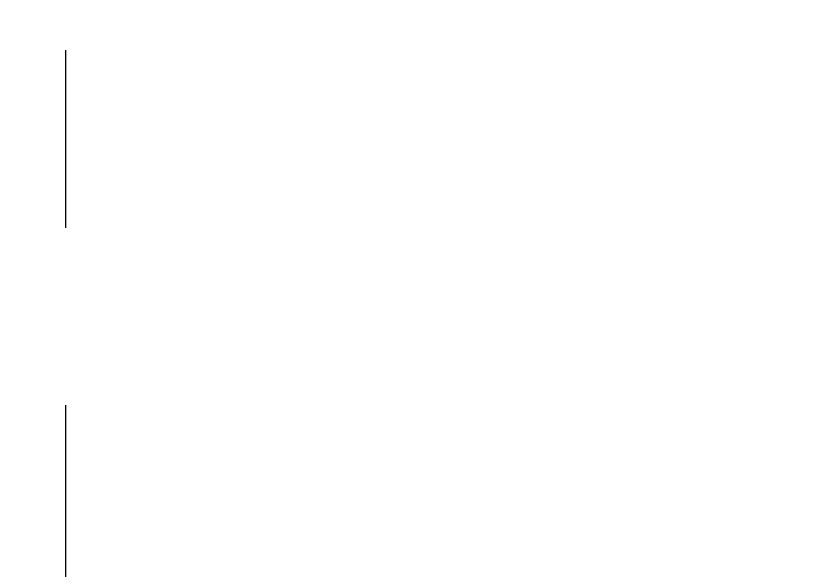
# Model space of a CAD drawing. Header units: millimetres. Extents: x -46397 to 283259, y -8690 to 23983.
# Drawn here: x 10095.8 to 10208.1, y 7838.2 to 7916.1 of the extents above; entities that cross this region are included whole.
import ezdxf

# ---------------------------------------------------------------- set-up
doc = ezdxf.new("R2010")
doc.units = ezdxf.units.MM
doc.linetypes.add('CENTER', pattern=[2, 1.25, -0.25, 0.25, -0.25])
doc.layers.get('Defpoints').update_dxf_attribs({"lineweight": 0})
doc.layers.add('DUONGTAM', color=1, linetype='CENTER', lineweight=0)
doc.layers.add('PHANTOM 2', color=8, linetype='Continuous', lineweight=0)
doc.styles.add('GHI CHÚ 1', font='isocp_IV25.ttf', dxfattribs={"width": 0.8})
doc.dimstyles.new('1-30SCALE', dxfattribs={"dimtxt": 75, "dimasz": 75, "dimexe": 37.5, "dimexo": 30, "dimgap": 30, "dimtad": 1, "dimtoh": 1, "dimdec": 0, "dimdsep": 46, "dimtxsty": 'GHI CHÚ 1', "dimcen": 0.09, "dimclrd": 256, "dimclre": 256, "dimclrt": 2, "dimadec": 0, "dimazin": 0, "dimtfac": 1, "dimtdec": 0, "dimtofl": 0, "dimtmove": 0, "dimatfit": 3, "dimfxl": 1, "dimlwd": 0, "dimlwe": 0, "dimarcsym": 0})

# ---------------------------------------------------------------- blocks, each defined once
blk = doc.blocks.new('*D1643')
at = {"layer": 'Defpoints', "color": 0, "transparency": 16777216}
for p in [(9680.335063557128, 8741.787352657557, -1.499105149169903), (11942.21015042092, 8741.787352657557), (10121.83506355341, 3758.55642547409, -1.499105149169903)]:
    blk.add_point(p, dxfattribs=at)
at = {"layer": 'PHANTOM 2', "linetype": 'Continuous', "lineweight": 0, "transparency": 16777216}
for p, q in [((9710.335063557128, 8741.787352657557), (11972.21015042092, 8741.787352657557)), ((11942.21015042092, 3848.556425474091), (11942.21015042092, 8651.787352657557)), ((10151.83506355341, 3758.55642547409), (11972.21015042092, 3758.556425474091))]:
    blk.add_line(p, q, dxfattribs=at)
at = {"layer": 'PHANTOM 2', "transparency": 16777216}
for points in [[(11927.21015042092, 8651.787352657557), (11957.21015042092, 8651.787352657557), (11942.21015042092, 8741.787352657557)], [(11927.21015042092, 3848.556425474091), (11957.21015042092, 3848.556425474091), (11942.21015042092, 3758.556425474091)]]:
    blk.add_solid(points, dxfattribs=at)
at = {"layer": 'PHANTOM 2', "color": 2, "transparency": 16777216, "insert": (11862.67242852742, 6250.171889065819), "char_height": 95, "attachment_point": 5, "rotation": 90, "style": 'GHI CHÚ 1'}
blk.add_mtext('4983', dxfattribs=at)

msp = doc.modelspace()

# ---------------------------------------------------------------- linework, layer by layer
at = {"layer": 'DUONGTAM', "color": 5, "lineweight": 0, "ltscale": 100, "elevation": -1.499105149169903}
msp.add_lwpolyline([(8790.835008242342, 8236.238094415006), (8790.835008242342, 6736.238094415006), (8790.835008242342, 6686.41243631848, 0.2842960782398918), (8933.19251988089, 6452.977789027589, 0.2389866582865138), (9960.476265959325, 6452.977165162665, 0.2842960879540954), (10102.83500824234, 6686.412428008471), (10102.83500824234, 6736.238094414948), (10102.83500824234, 8236.238094414948), (10102.83500824234, 8286.063760821426, 0.2842960879540954), (9960.477349404828, 8519.498474423839, 0.2389866582865138), (8933.193612939038, 8519.498953919057, 0.2842960782398824), (8790.835008242342, 8286.063752511425)], format="xyb", close=True, dxfattribs=at)

# ---------------------------------------------------------------- dimensions: what is measured, and where the dimension line sits
at = {"layer": 'PHANTOM 2'}
dim = msp.add_linear_dim(base=(11942.21015042092, 8741.787352657557), p1=(10121.83506355341, 3758.556425474088, -1.499105149169903), p2=(9680.335063557124, 8741.787352657553, -1.499105149169903), angle=90, dimstyle='1-30SCALE', override={"dimtxt": 95, "dimasz": 90, "dimexe": 30, "dimtmove": 1}, dxfattribs=at)
dim.commit()
dim.dimension.update_dxf_attribs({"geometry": '*D1643', "text_midpoint": (11862.67242852742, 6250.171889065819)})

doc.saveas('drawing.dxf')
